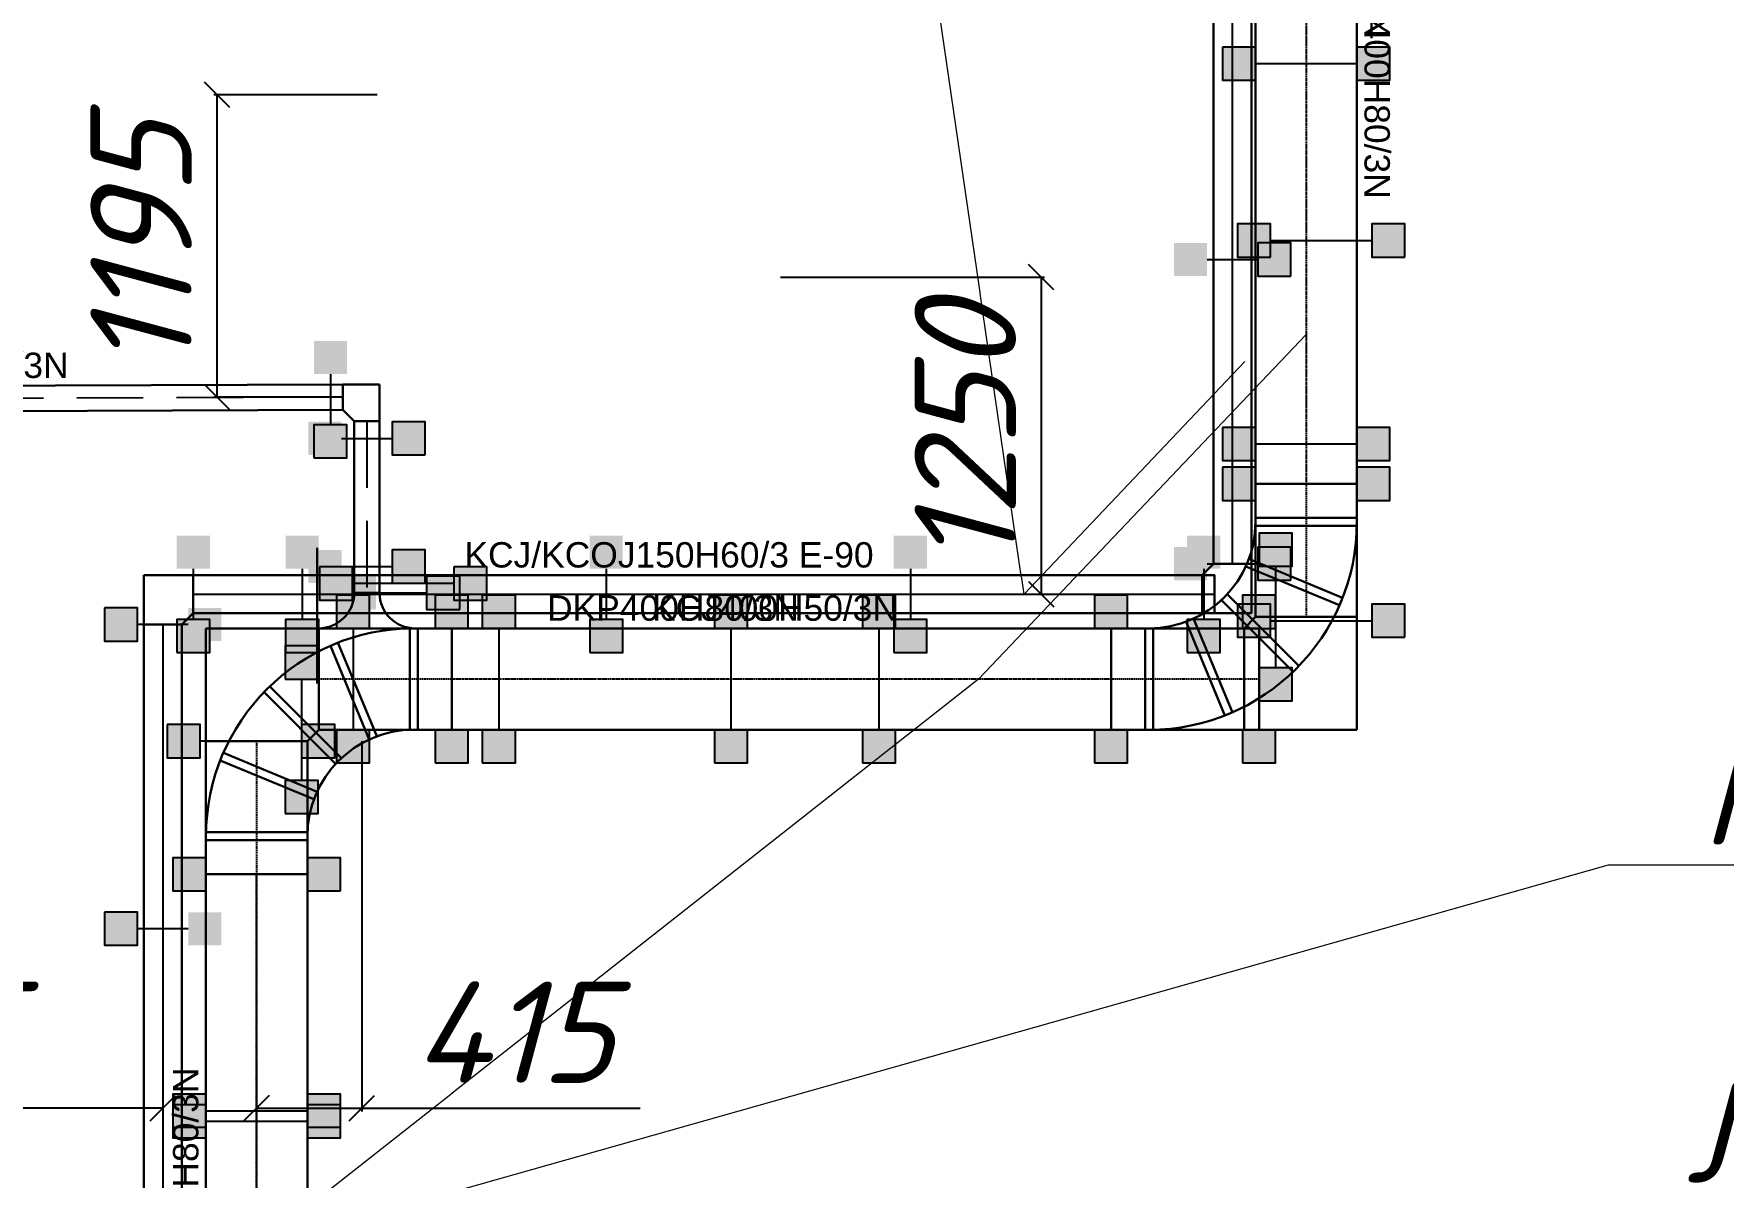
# Model space of a CAD drawing. Extents: x 221643 to 289394, y 86804 to 109436.
# Drawn here: x 251304 to 251971, y 104021 to 104472 of the extents above; entities that cross this region are included whole.
import ezdxf
from ezdxf import colors
from ezdxf.entities.mleader import LeaderData, LeaderLine
from ezdxf.math import Vec2, Vec3

# ---------------------------------------------------------------- set-up
doc = ezdxf.new("R2010")
doc.units = 0
doc.linetypes.add('DASHED2', pattern=[0.375, 0.25, -0.125])
doc.linetypes.add('DOT2', pattern=[0.125, 0, -0.125])
doc.layers.get('Defpoints').update_dxf_attribs({"color": 140})
doc.layers.add('BAKS_opis', color=7, linetype='Continuous')
doc.layers.add("E_Прив'язки", color=24, linetype='Continuous')
for name, color, linetype, lineweight in [('E_Ка6ельрости', 102, 'Continuous', 30), ('E_Лотки', 5, 'Continuous', 30), ('E_Лотки_аварійні', 1, 'Continuous', 30), ('E_Позначення', 7, 'Continuous', 15)]:
    doc.layers.add(name, color=color, linetype=linetype, lineweight=lineweight)
doc.layers.add('E_Лотки_опори_опуски', color=2, linetype='Continuous', plot=False)
doc.styles.add('GOST 2.304', font='isocpeui.ttf')
doc.styles.add('ROMANS', font='ROMANS')
doc.styles.get("Standard").update_dxf_attribs({"font": 'arial.ttf'})
doc.styles.add('ГОСТ 2.304', font='isocpeui.ttf')
doc.dimstyles.new('ISO-25', dxfattribs={"dimtxt": 2.5, "dimasz": 2.5, "dimexe": 1.25, "dimexo": 0.625, "dimtad": 1, "dimtxsty": 'Standard', "dimcen": 2.5, "dimadec": 0, "dimazin": 0, "dimtfac": 1, "dimtmove": 0, "dimatfit": 3, "dimfxl": 1, "dimarcsym": 0})

# ---------------------------------------------------------------- blocks, each defined once
blk = doc.blocks.new('A$C4C0572A2')
at = {"linetype": 'Continuous'}
for p, q in [((0, 195), (150, 195)), ((0, 195), (0, 0)), ((150, 195), (195, 150)), ((195, 150), (195, 0)), ((195, 0), (0, 0))]:
    blk.add_line(p, q, dxfattribs=at)
blk = doc.blocks.new('KK___150')
at = {"xscale": 0.1, "yscale": 0.1, "zscale": 0.1, "rotation": 270}
blk.add_blockref('A$C4C0572A2', (-7.5, 19.5), dxfattribs=at)
at = {"style": 'ROMANS', "flags": 9}
for tag, p in [('SYMBOL', (-1400.32, 2147.65)), ('ID', (-1399.98, 2147.65)), ('NAME', (-1399.67, 2147.65)), ('TYP', (-1399.34, 2147.65)), ('LENGTH', (-1399.02, 2147.65)), ('ATT_1', (-1398.68, 2147.65)), ('ATT_2', (-1398.33, 2147.65)), ('ATT_3', (-1397.98, 2147.65)), ('ATT_4', (-1397.62, 2147.65)), ('ATT_5', (-1397.25, 2147.65)), ('LUSTRO', (-1396.89, 2147.65)), ('P1', (-1396.54, 2147.65)), ('P2', (-1396.25, 2147.65)), ('AN', (-1395.95, 2147.65))]:
    blk.add_attdef(tag, p, '', height=0.3, rotation=90, dxfattribs=at)
blk = doc.blocks.new('A$C3D0A71E3')
at = {"linetype": 'Continuous'}
for p, q in [((0, 445), (400, 445)), ((0, 445), (0, 0)), ((400, 445), (445, 400)), ((445, 400), (445, 0)), ((445, 0), (0, 0))]:
    blk.add_line(p, q, dxfattribs=at)
blk = doc.blocks.new('KK___400')
at = {"xscale": 0.1, "yscale": 0.1, "zscale": 0.1, "rotation": 270}
blk.add_blockref('A$C3D0A71E3', (-20, 44.5), dxfattribs=at)
at = {"style": 'ROMANS', "flags": 9}
for tag, p in [('SYMBOL', (-1453.05, 2123.78)), ('ID', (-1452.71, 2123.78)), ('NAME', (-1452.4, 2123.78)), ('TYP', (-1452.07, 2123.78)), ('LENGTH', (-1451.74, 2123.78)), ('ATT_1', (-1451.41, 2123.78)), ('ATT_2', (-1451.06, 2123.78)), ('ATT_3', (-1450.7, 2123.78)), ('ATT_4', (-1450.35, 2123.78)), ('ATT_5', (-1449.98, 2123.78)), ('LUSTRO', (-1449.61, 2123.78)), ('P1', (-1449.27, 2123.78)), ('P2', (-1448.98, 2123.78)), ('AN', (-1448.67, 2123.78))]:
    blk.add_attdef(tag, p, '', height=0.3, rotation=90, dxfattribs=at)
blk = doc.blocks.new('BAKS_693')
at = {"layer": 'BAKS_opis', "color": 105, "linetype": 'DASHED2'}
blk.add_line((0, 0), (0, 625), dxfattribs=at)
at = {"layer": 'E_Лотки_аварійні'}
for points in [[(7.5, 0), (7.5, 625), (-7.5, 625), (-7.5, 0)], [(-7.5, 0), (-7.5, 625), (7.5, 625), (7.5, 0)], [(-7.5, 0), (-7.5, 625), (-7.5, 625), (-7.5, 0)], [(7.5, 0), (7.5, 625), (7.5, 625), (7.5, 0)]]:
    blk.add_3dface(points, dxfattribs=at)
at = {"flags": 1}
for tag, p in [('ATT_2', (0, 625)), ('ATT_3', (0, 625)), ('ATT_1', (0, 625)), ('ATT_4', (0, 625)), ('ATT_5', (0, 625)), ('AN', (0, 625)), ('TYP', (0, 625)), ('P2X', (0, 625)), ('P2Y', (0, 625)), ('LUSTRO', (0, 625)), ('NAME', (0, 625)), ('P1X', (0, 625)), ('P1Y', (0, 625)), ('ID', (-7.5, 0)), ('LENGTH', (0, 0))]:
    blk.add_attdef(tag, p, '', height=2.5, dxfattribs=at)
at = {"layer": 'BAKS_opis'}
blk.add_attdef('SYMBOL', (-10.5, 218), '', height=10, rotation=90, dxfattribs=at)
blk = doc.blocks.new('_Oblique')
at = {"color": 0, "linetype": 'ByBlock', "lineweight": -2}
blk.add_line((-0.5, -0.5), (0.5, 0.5), dxfattribs=at)
blk = doc.blocks.new('*D394')
at = {"layer": 'Defpoints', "color": 0, "transparency": 16777216}
for p in [(251376.5, 104447.92), (251439.66, 104447.92), (251405.27, 104328.57)]:
    blk.add_point(p, dxfattribs=at)
at = {"layer": "E_Прив'язки", "color": 0, "lineweight": -2, "transparency": 16777216}
for p, q in [((251439.66, 104447.92), (251375.25, 104447.92)), ((251376.5, 104328.57), (251376.5, 104447.92)), ((251405.27, 104328.57), (251375.25, 104328.57))]:
    blk.add_line(p, q, dxfattribs=at)
at = {"layer": "E_Прив'язки", "color": 0, "lineweight": -2, "transparency": 16777216, "xscale": 10, "yscale": 10, "zscale": 10}
for p, rotation in [((251376.5, 104447.92), 90), ((251376.5, 104328.57), 270)]:
    blk.add_blockref('_Oblique', p, dxfattribs=dict(at, rotation=rotation))
at = {"layer": "E_Прив'язки", "color": 0, "transparency": 16777216, "insert": (251346.5, 104388.24), "char_height": 40, "attachment_point": 5, "rotation": 90, "style": 'GOST 2.304', "bg_fill": 3, "box_fill_scale": 1.1, "bg_fill_color": 256, "bg_fill_true_color": 13158600, "bg_fill_transparency": 0}
blk.add_mtext('1195', dxfattribs=at)
blk = doc.blocks.new('*D397')
at = {"layer": 'Defpoints', "color": 0, "transparency": 16777216}
for p in [(251598.8, 104375.91), (251598.8, 104250.91), (251701.73, 104250.91)]:
    blk.add_point(p, dxfattribs=at)
at = {"layer": "E_Прив'язки", "color": 0, "lineweight": -2, "transparency": 16777216}
for p, q in [((251598.8, 104375.91), (251702.98, 104375.91)), ((251701.73, 104375.91), (251701.73, 104250.91)), ((251598.8, 104250.91), (251702.98, 104250.91))]:
    blk.add_line(p, q, dxfattribs=at)
at = {"layer": "E_Прив'язки", "color": 0, "lineweight": -2, "transparency": 16777216, "xscale": 10, "yscale": 10, "zscale": 10}
for p, rotation in [((251701.73, 104375.91), 90), ((251701.73, 104250.91), 270)]:
    blk.add_blockref('_Oblique', p, dxfattribs=dict(at, rotation=rotation))
at = {"layer": "E_Прив'язки", "color": 0, "transparency": 16777216, "insert": (251671.73, 104313.41), "char_height": 40, "attachment_point": 5, "rotation": 90, "style": 'GOST 2.304', "bg_fill": 3, "box_fill_scale": 1.1, "bg_fill_color": 256, "bg_fill_true_color": 13158600, "bg_fill_transparency": 0}
blk.add_mtext('1250', dxfattribs=at)
blk = doc.blocks.new('*D398')
at = {"layer": 'Defpoints', "color": 0, "transparency": 16777216}
for p in [(251132.67, 104238.91), (251355.1, 104088.04), (251132.67, 104048.09)]:
    blk.add_point(p, dxfattribs=at)
at = {"layer": "E_Прив'язки", "color": 0, "lineweight": -2, "transparency": 16777216}
for p, q in [((251132.67, 104238.91), (251132.67, 104046.84)), ((251355.1, 104088.04), (251355.1, 104046.84)), ((251355.1, 104048.09), (251132.67, 104048.09))]:
    blk.add_line(p, q, dxfattribs=at)
at = {"layer": "E_Прив'язки", "color": 0, "lineweight": -2, "transparency": 16777216, "xscale": 10, "yscale": 10, "zscale": 10, "rotation": 180}
blk.add_blockref('_Oblique', (251132.67, 104048.09), dxfattribs=at)
at = {"layer": "E_Прив'язки", "color": 0, "lineweight": -2, "transparency": 16777216, "xscale": 10, "yscale": 10, "zscale": 10}
blk.add_blockref('_Oblique', (251355.1, 104048.09), dxfattribs=at)
at = {"layer": "E_Прив'язки", "color": 0, "transparency": 16777216, "insert": (251243.89, 104078.09), "char_height": 40, "attachment_point": 5, "style": 'GOST 2.304', "bg_fill": 3, "box_fill_scale": 1.1, "bg_fill_color": 256, "bg_fill_true_color": 13158600, "bg_fill_transparency": 0}
blk.add_mtext('2225', dxfattribs=at)
blk = doc.blocks.new('*D399')
at = {"layer": 'Defpoints', "color": 0, "transparency": 16777216}
for p in [(251433.66, 104192.91), (251392.1, 104066.67), (251433.66, 104048.09)]:
    blk.add_point(p, dxfattribs=at)
at = {"layer": "E_Прив'язки", "color": 0, "lineweight": -2, "transparency": 16777216}
for p, q in [((251433.66, 104192.91), (251433.66, 104046.84)), ((251392.1, 104066.67), (251392.1, 104046.84)), ((251392.1, 104048.09), (251433.66, 104048.09)), ((251433.66, 104048.09), (251543.45, 104048.09))]:
    blk.add_line(p, q, dxfattribs=at)
at = {"layer": "E_Прив'язки", "color": 0, "lineweight": -2, "transparency": 16777216, "xscale": 10, "yscale": 10, "zscale": 10, "rotation": 180}
blk.add_blockref('_Oblique', (251392.1, 104048.09), dxfattribs=at)
at = {"layer": "E_Прив'язки", "color": 0, "lineweight": -2, "transparency": 16777216, "xscale": 10, "yscale": 10, "zscale": 10}
blk.add_blockref('_Oblique', (251433.66, 104048.09), dxfattribs=at)
at = {"layer": "E_Прив'язки", "color": 0, "transparency": 16777216, "insert": (251493.56, 104078.09), "char_height": 40, "attachment_point": 5, "style": 'GOST 2.304', "bg_fill": 3, "box_fill_scale": 1.1, "bg_fill_color": 256, "bg_fill_true_color": 13158600, "bg_fill_transparency": 0}
blk.add_mtext('415', dxfattribs=at)
blk = doc.blocks.new('BAKS_1653')
at = {"layer": 'BAKS_opis', "color": 105, "linetype": 'DASHED2'}
blk.add_line((0, 0), (0, -3799.51), dxfattribs=at)
at = {"layer": 'E_Лотки_аварійні'}
for points in [[(-7.5, 0), (-7.5, -3799.51), (7.5, -3799.51), (7.5, 0)], [(-7.5, 0), (-7.5, -3799.51), (-7.5, -3799.51), (-7.5, 0)], [(7.5, 0), (7.5, -3799.51), (-7.5, -3799.51), (-7.5, 0)], [(7.5, 0), (7.5, -3799.51), (7.5, -3799.51), (7.5, 0)]]:
    blk.add_3dface(points, dxfattribs=at)
at = {"flags": 1}
for tag, p in [('LENGTH', (0, 0)), ('ID', (7.5, 0)), ('ATT_2', (0, -3799.51)), ('ATT_3', (0, -3799.51)), ('ATT_1', (0, -3799.51)), ('ATT_4', (0, -3799.51)), ('ATT_5', (0, -3799.51)), ('AN', (0, -3799.51)), ('TYP', (0, -3799.51)), ('P2X', (0, -3799.51)), ('P2Y', (0, -3799.51)), ('LUSTRO', (0, -3799.51)), ('NAME', (0, -3799.51)), ('P1X', (0, -3799.51)), ('P1Y', (0, -3799.51))]:
    blk.add_attdef(tag, p, '', height=2.5, dxfattribs=at)
at = {"layer": 'BAKS_opis'}
blk.add_attdef('SYMBOL', (10.5, -1805.25), '', height=10, rotation=270, dxfattribs=at)
blk = doc.blocks.new('A$C4863500E')
at = {"linetype": 'Continuous'}
for p, q in [((380, 140), (0, 140)), ((240, 0), (140, 0))]:
    blk.add_line(p, q, dxfattribs=at)
for centre, start, end in [((0, 0), 0, 90), ((380, 0), 90, 180)]:
    blk.add_arc(centre, 140, start, end, dxfattribs=at)
blk = doc.blocks.new('TKD___100')
at = {"xscale": 0.1, "yscale": 0.1, "zscale": 0.1}
blk.add_blockref('A$C4863500E', (-19, -14), dxfattribs=at)
at = {"style": 'ROMANS', "flags": 9}
for tag, p in [('SYMBOL', (4.95, 15.01)), ('TYP', (4.95, 14.03)), ('ATT_1', (4.95, 13.37)), ('ID', (4.95, 14.67)), ('NAME', (4.95, 14.36)), ('LENGTH', (4.95, 13.71)), ('ATT_2', (4.95, 13.02)), ('ATT_3', (4.95, 12.67)), ('ATT_4', (4.95, 12.31)), ('ATT_5', (4.95, 11.94)), ('AN', (4.95, 10.64)), ('LUSTRO', (4.95, 11.58)), ('P1', (4.95, 11.23)), ('P2', (4.95, 10.94))]:
    blk.add_attdef(tag, p, '', height=0.3, dxfattribs=at)
blk = doc.blocks.new('_None')
blk = doc.blocks.new('podpora_200')
for points in [[(-6.53, 10), (0, 10), (6.53, 10), (6.53, 23.06), (-6.53, 23.06)], [(-6.53, -23.06), (6.53, -23.06), (6.53, -10), (-6.53, -10)]]:
    blk.add_hatch(color=256).paths.add_polyline_path(points)
blk.add_line((0, 10), (0, -10))
blk.add_lwpolyline([(-6.53, -23.06), (6.53, -23.06), (6.53, -10), (-6.53, -10)], close=True)
at = {"style": 'ROMANS', "flags": 9}
for tag, p in [('SYMBOL', (3.32, 14.86)), ('TYP', (3.32, 13.88)), ('ATT_1', (3.32, 13.22)), ('ID', (3.32, 14.52)), ('NAME', (3.32, 14.21)), ('LENGTH', (3.32, 13.56)), ('ELEM', (3.29, 10.49)), ('ATT_2', (3.32, 12.87)), ('ATT_3', (3.32, 12.52)), ('ATT_4', (3.32, 12.16)), ('ATT_5', (3.32, 11.79)), ('AN', (3.32, 10.83)), ('P1', (3.32, 11.42)), ('P2', (3.32, 11.14))]:
    blk.add_attdef(tag, p, '', height=0.3, dxfattribs=at)
blk = doc.blocks.new('podpora_400')
h = blk.add_hatch(color=256)
h.paths.add_polyline_path([(-6.53, 20), (0, 20), (6.53, 20), (6.53, 33.06), (-6.53, 33.06)])
h.paths.add_polyline_path([(-6.53, -33.06), (6.53, -33.06), (6.53, -20), (0, -20), (-6.53, -20)])
blk.add_line((0, 20), (0, -20))
for points in [[(-6.53, 20), (6.53, 20), (6.53, 33.06), (-6.53, 33.06)], [(-6.53, -33.06), (6.53, -33.06), (6.53, -20), (-6.53, -20)]]:
    blk.add_lwpolyline(points, close=True)
at = {"style": 'ROMANS', "flags": 9}
for tag, p in [('SYMBOL', (0.97, 29.35)), ('TYP', (0.97, 28.37)), ('ATT_1', (0.97, 27.71)), ('ATT_2', (0.97, 27.36)), ('ATT_3', (0.97, 27)), ('ATT_4', (0.97, 26.64)), ('ID', (0.97, 29.01)), ('NAME', (0.97, 28.69)), ('LENGTH', (0.97, 28.04)), ('ELEM', (0.95, 24.98)), ('ATT_5', (0.97, 26.28)), ('AN', (0.97, 25.31)), ('P1', (0.97, 25.91)), ('P2', (0.97, 25.62))]:
    blk.add_attdef(tag, p, '', height=0.3, dxfattribs=at)
blk = doc.blocks.new('A$C684C2CAD')
at = {"linetype": 'Continuous'}
for p, q in [((804, 569.7), (804, 969.8)), ((970, 970), (820, 970)), ((836, 570), (836, 970)), ((644.6, 531.6), (491.5, 901.3)), ((674.2, 543.9), (521, 913.6)), ((534.3, 458.3), (251.6, 741)), ((511.9, 435.5), (229, 718.4)), ((820, 570), (970, 570)), ((438.4, 325.4), (68.7, 478.5)), ((425.8, 295.9), (56.4, 449)), ((0, 0), (0, 150)), ((400, 134), (0, 134)), ((400.3, 166), (0.2, 166)), ((400, 150), (400, 0))]:
    blk.add_line(p, q, dxfattribs=at)
for radius in [820, 420]:
    blk.add_arc((820, 150), radius, 90, 180, dxfattribs=at)
blk = doc.blocks.new('A$C39E90480')
for p, q in [((97, 97), (97, 57)), ((0, 0), (40, 0))]:
    blk.add_line(p, q)
at = {"xscale": 0.1, "yscale": 0.1, "zscale": 0.1}
blk.add_blockref('A$C684C2CAD', (0, 0), dxfattribs=at)
blk = doc.blocks.new('LD___400')
blk.add_blockref('A$C39E90480', (-20, 0))
at = {"style": 'ROMANS', "flags": 9}
for tag, p in [('SYMBOL', (-946.76, 2418.9)), ('LENGTH', (-945.46, 2418.9)), ('ATT_2', (-944.78, 2418.9)), ('ATT_3', (-944.42, 2418.9)), ('ATT_4', (-944.06, 2418.9)), ('ATT_5', (-943.69, 2418.9)), ('LUSTRO', (-943.33, 2418.9)), ('ID', (-946.42, 2418.9)), ('NAME', (-946.11, 2418.9)), ('TYP', (-945.78, 2418.9)), ('ATT_1', (-945.12, 2418.9)), ('P1', (-942.98, 2418.9)), ('P2', (-942.69, 2418.9)), ('AN', (-942.39, 2418.9))]:
    blk.add_attdef(tag, p, '', height=0.3, rotation=90, dxfattribs=at)
blk = doc.blocks.new('BAKS_1796')
at = {"layer": 'BAKS_opis', "color": 105, "linetype": 'DASHED2'}
blk.add_line((0, 0), (402.97, 0), dxfattribs=at)
at = {"layer": 'E_Лотки_аварійні'}
for points in [[(0, -7.5), (402.97, -7.5), (402.97, 7.5), (0, 7.5)], [(0, 7.5), (402.97, 7.5), (402.97, -7.5), (0, -7.5)], [(0, 7.5), (402.97, 7.5), (402.97, 7.5), (0, 7.5)], [(0, -7.5), (402.97, -7.5), (402.97, -7.5), (0, -7.5)]]:
    blk.add_3dface(points, dxfattribs=at)
at = {"flags": 1}
for tag, p in [('ID', (0, 7.5)), ('LENGTH', (0, 0)), ('ATT_2', (402.97, 0)), ('ATT_3', (402.97, 0)), ('ATT_1', (402.97, 0)), ('ATT_4', (402.97, 0)), ('ATT_5', (402.97, 0)), ('AN', (402.97, 0)), ('TYP', (402.97, 0)), ('P2X', (402.97, 0)), ('P2Y', (402.97, 0)), ('LUSTRO', (402.97, 0)), ('NAME', (402.97, 0)), ('P1X', (402.97, 0)), ('P1Y', (402.97, 0))]:
    blk.add_attdef(tag, p, '', height=2.5, dxfattribs=at)
at = {"layer": 'BAKS_opis'}
blk.add_attdef('SYMBOL', (106.98, 10.5), '', height=10, rotation=360, dxfattribs=at)
blk = doc.blocks.new('BAKS_1808')
at = {"layer": 'BAKS_opis', "color": 105, "linetype": 'DASHED2', "ltscale": 2}
blk.add_line((0, 0), (0, -3317.74), dxfattribs=at)
at = {"layer": 'E_Лотки'}
for points in [[(-20, 0), (-20, -3317.74), (20, -3317.74), (20, 0)], [(-20, 0), (-20, -3317.74), (-20, -3317.74), (-20, 0)], [(20, 0), (20, -3317.74), (-20, -3317.74), (-20, 0)], [(20, 0), (20, -3317.74), (20, -3317.74), (20, 0)]]:
    blk.add_3dface(points, dxfattribs=at)
at = {"flags": 1}
for tag, p in [('LENGTH', (0, 0)), ('ID', (20, 0)), ('ATT_2', (0, -3317.74)), ('ATT_3', (0, -3317.74)), ('ATT_1', (0, -3317.74)), ('ATT_4', (0, -3317.74)), ('ATT_5', (0, -3317.74)), ('AN', (0, -3317.74)), ('TYP', (0, -3317.74)), ('P2X', (0, -3317.74)), ('P2Y', (0, -3317.74)), ('LUSTRO', (0, -3317.74)), ('NAME', (0, -3317.74)), ('P1X', (0, -3317.74)), ('P1Y', (0, -3317.74))]:
    blk.add_attdef(tag, p, '', height=2.5, dxfattribs=at)
at = {"layer": 'BAKS_opis'}
blk.add_attdef('SYMBOL', (23, -1604.87), '', height=10, rotation=270, dxfattribs=at)
blk = doc.blocks.new('BAKS_1812')
at = {"layer": 'BAKS_opis', "color": 105, "linetype": 'DASHED2', "ltscale": 2}
blk.add_line((0, 0), (-371.06, 0), dxfattribs=at)
at = {"layer": 'E_Лотки'}
for points in [[(0, 20), (-371.06, 20), (-371.06, -20), (0, -20)], [(0, 20), (-371.06, 20), (-371.06, 20), (0, 20)], [(0, -20), (-371.06, -20), (-371.06, 20), (0, 20)], [(0, -20), (-371.06, -20), (-371.06, -20), (0, -20)]]:
    blk.add_3dface(points, dxfattribs=at)
at = {"flags": 1}
for tag, p in [('ATT_2', (-371.06, 0)), ('ATT_3', (-371.06, 0)), ('ATT_1', (-371.06, 0)), ('ATT_4', (-371.06, 0)), ('ATT_5', (-371.06, 0)), ('AN', (-371.06, 0)), ('TYP', (-371.06, 0)), ('P2X', (-371.06, 0)), ('P2Y', (-371.06, 0)), ('LUSTRO', (-371.06, 0)), ('NAME', (-371.06, 0)), ('P1X', (-371.06, 0)), ('P1Y', (-371.06, 0)), ('LENGTH', (0, 0)), ('ID', (0, -20))]:
    blk.add_attdef(tag, p, '', height=2.5, dxfattribs=at)
at = {"layer": 'BAKS_opis'}
blk.add_attdef('SYMBOL', (-239.53, 23), '', height=10, rotation=0.00001, dxfattribs=at)
blk = doc.blocks.new('BAKS_1813')
at = {"layer": 'BAKS_opis', "color": 105, "linetype": 'DASHED2', "ltscale": 2}
blk.add_line((0, 0), (0, -542), dxfattribs=at)
at = {"layer": 'E_Лотки'}
for points in [[(-20, 0), (-20, -542), (20, -542), (20, 0)], [(-20, 0), (-20, -542), (-20, -542), (-20, 0)], [(20, 0), (20, -542), (-20, -542), (-20, 0)], [(20, 0), (20, -542), (20, -542), (20, 0)]]:
    blk.add_3dface(points, dxfattribs=at)
at = {"flags": 1}
for tag, p in [('LENGTH', (0, 0)), ('ID', (20, 0)), ('ATT_2', (0, -542)), ('ATT_3', (0, -542)), ('ATT_1', (0, -542)), ('ATT_4', (0, -542)), ('ATT_5', (0, -542)), ('AN', (0, -542)), ('TYP', (0, -542)), ('P2X', (0, -542)), ('P2Y', (0, -542)), ('LUSTRO', (0, -542)), ('NAME', (0, -542)), ('P1X', (0, -542)), ('P1Y', (0, -542))]:
    blk.add_attdef(tag, p, '', height=2.5, dxfattribs=at)
at = {"layer": 'BAKS_opis'}
blk.add_attdef('SYMBOL', (23, -217), '', height=10, rotation=270, dxfattribs=at)
blk = doc.blocks.new('BAKS_1828')
at = {"layer": 'BAKS_opis', "color": 142, "linetype": 'DOT2', "ltscale": 2}
blk.add_line((0, 0), (0, -315.71), dxfattribs=at)
at = {"layer": 'E_Ка6ельрости'}
for points in [[(-20, 0), (-20, -315.71), (20, -315.71), (20, 0)], [(-20, 0), (-20, -315.71), (-20, -315.71), (-20, 0)], [(20, 0), (20, -315.71), (-20, -315.71), (-20, 0)], [(20, 0), (20, -315.71), (20, -315.71), (20, 0)]]:
    blk.add_3dface(points, dxfattribs=at)
at = {"flags": 1}
for tag, p in [('LENGTH', (0, 0)), ('ID', (20, 0)), ('ATT_2', (0, -315.71)), ('ATT_3', (0, -315.71)), ('ATT_1', (0, -315.71)), ('ATT_4', (0, -315.71)), ('ATT_5', (0, -315.71)), ('AN', (0, -315.71)), ('TYP', (0, -315.71)), ('P2X', (0, -315.71)), ('P2Y', (0, -315.71)), ('LUSTRO', (0, -315.71)), ('NAME', (0, -315.71)), ('P1X', (0, -315.71)), ('P1Y', (0, -315.71))]:
    blk.add_attdef(tag, p, '', height=2.5, dxfattribs=at)
at = {"layer": 'BAKS_opis'}
blk.add_attdef('SYMBOL', (23, -103.85), '', height=10, rotation=270, dxfattribs=at)
blk = doc.blocks.new('BAKS_1838')
at = {"layer": 'BAKS_opis', "color": 142, "linetype": 'DOT2', "ltscale": 2}
blk.add_line((0, 0), (-260.18, 0), dxfattribs=at)
at = {"layer": 'E_Ка6ельрости'}
for points in [[(0, 20), (-260.18, 20), (-260.18, -20), (0, -20)], [(0, 20), (-260.18, 20), (-260.18, 20), (0, 20)], [(0, -20), (-260.18, -20), (-260.18, 20), (0, 20)], [(0, -20), (-260.18, -20), (-260.18, -20), (0, -20)]]:
    blk.add_3dface(points, dxfattribs=at)
at = {"flags": 1}
for tag, p in [('ATT_2', (-337.18, 0)), ('ATT_3', (-337.18, 0)), ('ATT_1', (-337.18, 0)), ('ATT_4', (-337.18, 0)), ('ATT_5', (-337.18, 0)), ('AN', (-337.18, 0)), ('TYP', (-337.18, 0)), ('P2X', (-337.18, 0)), ('P2Y', (-337.18, 0)), ('NAME', (-337.18, 0)), ('P1X', (-337.18, 0)), ('P1Y', (-337.18, 0)), ('LENGTH', (0, 0)), ('ID', (0, -20))]:
    blk.add_attdef(tag, p, '', height=2.5, dxfattribs=at)
at = {"layer": 'BAKS_opis'}
blk.add_attdef('SYMBOL', (-222.59, 23), '', height=10, rotation=0.00001, dxfattribs=at)
blk = doc.blocks.new('A$C7FF703E6')
at = {"linetype": 'Continuous'}
for p, q in [((0, 145), (100, 145)), ((0, 145), (0, 0)), ((100, 145), (145, 100)), ((145, 100), (145, 0)), ((145, 0), (0, 0))]:
    blk.add_line(p, q, dxfattribs=at)
blk = doc.blocks.new('KK___100')
at = {"xscale": 0.1, "yscale": 0.1, "zscale": 0.1, "rotation": 270}
blk.add_blockref('A$C7FF703E6', (-5, 14.5), dxfattribs=at)
at = {"style": 'ROMANS', "flags": 9}
for tag, p in [('SYMBOL', (-1386.75, 2120.91)), ('ID', (-1386.41, 2120.91)), ('NAME', (-1386.1, 2120.91)), ('TYP', (-1385.77, 2120.91)), ('LENGTH', (-1385.44, 2120.91)), ('ATT_1', (-1385.11, 2120.91)), ('ATT_2', (-1384.76, 2120.91)), ('ATT_3', (-1384.4, 2120.91)), ('ATT_4', (-1384.05, 2120.91)), ('ATT_5', (-1383.68, 2120.91)), ('LUSTRO', (-1383.31, 2120.91)), ('P1', (-1382.96, 2120.91)), ('P2', (-1382.68, 2120.91)), ('AN', (-1382.37, 2120.91))]:
    blk.add_attdef(tag, p, '', height=0.3, rotation=90, dxfattribs=at)
blk = doc.blocks.new('BAKS_1846')
at = {"layer": 'BAKS_opis', "color": 105, "linetype": 'DASHED2', "ltscale": 2}
blk.add_line((0, 0), (0, 243.26), dxfattribs=at)
at = {"layer": 'E_Ка6ельрости'}
for points in [[(20, 0), (20, 243.26), (-20, 243.26), (-20, 0)], [(-20, 0), (-20, 243.26), (20, 243.26), (20, 0)], [(-20, 0), (-20, 243.26), (-20, 243.26), (-20, 0)], [(20, 0), (20, 243.26), (20, 243.26), (20, 0)]]:
    blk.add_3dface(points, dxfattribs=at)
at = {"flags": 1}
for tag, p in [('ATT_2', (0, 243.26)), ('ATT_3', (0, 243.26)), ('ATT_1', (0, 243.26)), ('ATT_4', (0, 243.26)), ('ATT_5', (0, 243.26)), ('AN', (0, 243.26)), ('TYP', (0, 243.26)), ('P2X', (0, 243.26)), ('P2Y', (0, 243.26)), ('LUSTRO', (0, 243.26)), ('NAME', (0, 243.26)), ('P1X', (0, 243.26)), ('P1Y', (0, 243.26)), ('ID', (-20, 0)), ('LENGTH', (0, 0))]:
    blk.add_attdef(tag, p, '', height=2.5, dxfattribs=at)
at = {"layer": 'BAKS_opis'}
blk.add_attdef('SYMBOL', (-23, 67.63), '', height=10, rotation=90, dxfattribs=at)
blk = doc.blocks.new('BAKS_1882')
at = {"layer": 'BAKS_opis', "linetype": 'DASHED2', "ltscale": 105}
blk.add_line((0, 0), (-302.42, -1.16), dxfattribs=at)
at = {"layer": 'E_Лотки'}
for points in [[(-0.02, 5), (-302.44, 3.84), (-302.4, -6.16), (0.02, -5)], [(-0.02, 5), (-302.44, 3.84), (-302.44, 3.84), (-0.02, 5)], [(0.02, -5), (-302.4, -6.16), (-302.44, 3.84), (-0.02, 5)], [(0.02, -5), (-302.4, -6.16), (-302.4, -6.16), (0.02, -5)]]:
    blk.add_3dface(points, dxfattribs=at)
at = {"flags": 1}
for tag, p in [('ATT_2', (-302.42, -1.16)), ('ATT_3', (-302.42, -1.16)), ('ATT_1', (-302.42, -1.16)), ('ATT_4', (-302.42, -1.16)), ('ATT_5', (-302.42, -1.16)), ('AN', (-302.42, -1.16)), ('TYP', (-302.42, -1.16)), ('P2X', (-302.42, -1.16)), ('P2Y', (-302.42, -1.16)), ('LUSTRO', (-302.42, -1.16)), ('NAME', (-302.42, -1.16)), ('P1X', (-302.42, -1.16)), ('P1Y', (-302.42, -1.16)), ('LENGTH', (0, 0)), ('ID', (0.02, -5))]:
    blk.add_attdef(tag, p, '', height=2.5, dxfattribs=at)
at = {"layer": 'BAKS_opis'}
blk.add_attdef('SYMBOL', (-205.24, 7.21), '', height=10, rotation=0.22027, dxfattribs=at)
blk = doc.blocks.new('BAKS_1885')
at = {"layer": 'BAKS_opis', "linetype": 'DASHED2', "ltscale": 105}
blk.add_line((0, 0), (0, -67.74), dxfattribs=at)
at = {"layer": 'E_Лотки'}
for points in [[(-5, 0), (-5, -67.74), (5, -67.74), (5, 0)], [(-5, 0), (-5, -67.74), (-5, -67.74), (-5, 0)], [(5, 0), (5, -67.74), (-5, -67.74), (-5, 0)], [(5, 0), (5, -67.74), (5, -67.74), (5, 0)]]:
    blk.add_3dface(points, dxfattribs=at)
at = {"flags": 1}
for tag, p in [('LENGTH', (0, 0)), ('ID', (5, 0)), ('ATT_2', (0, -67.74)), ('ATT_3', (0, -67.74)), ('ATT_1', (0, -67.74)), ('ATT_4', (0, -67.74)), ('ATT_5', (0, -67.74)), ('AN', (0, -67.74)), ('TYP', (0, -67.74)), ('P2X', (0, -67.74)), ('P2Y', (0, -67.74)), ('LUSTRO', (0, -67.74)), ('NAME', (0, -67.74)), ('P1X', (0, -67.74)), ('P1Y', (0, -67.74))]:
    blk.add_attdef(tag, p, '', height=2.5, dxfattribs=at)
at = {"layer": 'BAKS_opis', "flags": 1}
blk.add_attdef('SYMBOL', (-8, -33.87), '', height=10, rotation=90, dxfattribs=at)

msp = doc.modelspace()

# ---------------------------------------------------------------- block references
at = {"layer": 'E_Ка6ельрости'}
msp.add_blockref('BAKS_1828', (251806.2782, 104610.1162), dxfattribs=at).add_auto_attribs({'SYMBOL': 'DKP400H80/3N'})
at = {"layer": 'E_Лотки'}
msp.add_blockref('BAKS_1813', (251806.2782, 104783.909), dxfattribs=at).add_auto_attribs({'SYMBOL': 'KCJ400H50/3N'})
at = {"layer": 'E_Лотки', "xscale": -1, "rotation": 180}
msp.add_blockref('TKD___100', (251435.5991, 104237.409), dxfattribs=at)
at = {"layer": 'E_Лотки'}
msp.add_blockref('KK___400', (251392.0991, 104192.909), dxfattribs=at)
at = {"layer": 'E_Лотки', "rotation": 180.0000000000037}
msp.add_blockref('KK___400', (251806.2782, 104241.909), dxfattribs=at)
at = {"layer": 'E_Лотки_аварійні'}
msp.add_blockref('BAKS_693', (251777.1813, 104262.909), dxfattribs=at).add_auto_attribs({'SYMBOL': 'KCJ/KCOJ150H60/3 E-90'})
at = {"layer": 'E_Лотки_аварійні', "xscale": -1, "rotation": 89.99999999999264}
msp.add_blockref('KK___150', (251367.0991, 104250.909), dxfattribs=at)
at = {"layer": 'E_Лотки_аварійні', "rotation": 179.9999997845421}
msp.add_blockref('KK___150', (251777.1813, 104262.909), dxfattribs=at)
at = {"layer": 'E_Лотки_опори_опуски', "rotation": 90}
for name, p in [('podpora_400', (251812.1584, 104390.409)), ('podpora_200', (251777.1813, 104382.909)), ('podpora_200', (251777.1813, 104262.909)), ('podpora_200', (251449.1624, 104251.409)), ('podpora_400', (251812.1584, 104240.409))]:
    msp.add_blockref(name, p, dxfattribs=at)
at = {"layer": 'E_Лотки_опори_опуски'}
for name, p in [('podpora_200', (251410.0688, 104250.909)), ('podpora_200', (251530.0688, 104250.909)), ('podpora_200', (251765.8174, 104250.909)), ('podpora_400', (251794.1887, 104241.8963)), ('podpora_400', (251787.6584, 104217.409))]:
    msp.add_blockref(name, p, dxfattribs=at)

# ---------------------------------------------------------------- dimensions: what is measured, and where the dimension line sits
at = {"layer": "E_Прив'язки"}
for base, p1, p2, picture, middle in [((251376.5003, 104447.9169), (251405.2715, 104328.5671), (251439.6624, 104447.9169), '*D394', (251346.5003, 104388.242)), ((251701.7342, 104250.909), (251598.7963, 104375.909), (251598.7963, 104250.909), '*D397', (251671.7342, 104313.409))]:
    dim = msp.add_linear_dim(base=base, p1=p1, p2=p2, angle=90, dimstyle='ISO-25', override={"dimtxt": 40, "dimasz": 10, "dimexo": 0, "dimgap": 10, "dimlfac": 10, "dimrnd": 5, "dimtxsty": 'GOST 2.304', "dimblk1": 'Oblique', "dimblk2": 'Oblique', "dimsah": 1, "dimfxl": 1.25, "dimtfill": 1}, dxfattribs=at)
    dim.commit()
    dim.dimension.update_dxf_attribs({"geometry": picture, "text_midpoint": middle})

# ---------------------------------------------------------------- next in the draw order: block references
at = {"layer": 'E_Лотки_опори_опуски'}
for name, p in [('podpora_200', (251421.2079, 104327.7271)), ('podpora_200', (251650.0688, 104250.909)), ('podpora_400', (251637.6584, 104217.409))]:
    msp.add_blockref(name, p, dxfattribs=at)

# ---------------------------------------------------------------- next in the draw order: dimensions: what is measured, and where the dimension line sits
at = {"layer": "E_Прив'язки"}
for base, p1, p2, picture, middle in [((251132.6749, 104048.0895), (251355.0991, 104088.0406), (251132.6749, 104238.909), '*D398', (251243.887, 104078.0895)), ((251433.6624, 104048.0895), (251392.0991, 104066.6732), (251433.6624, 104192.909), '*D399', (251493.5563, 104078.0895))]:
    dim = msp.add_linear_dim(base=base, p1=p1, p2=p2, dimstyle='ISO-25', override={"dimtxt": 40, "dimasz": 10, "dimexo": 0, "dimgap": 10, "dimlfac": 10, "dimrnd": 5, "dimtxsty": 'GOST 2.304', "dimblk1": 'Oblique', "dimblk2": 'Oblique', "dimsah": 1, "dimfxl": 1.25, "dimtfill": 1}, dxfattribs=at)
    dim.commit()
    dim.dimension.update_dxf_attribs({"geometry": picture, "text_midpoint": middle})

# ---------------------------------------------------------------- next in the draw order: leaders
at = {"layer": 'E_Позначення'}
ml = msp.add_multileader_mtext('Standard', dxfattribs=at)
ml.set_content('Л100х50\\Ph=5300', color=256, style='ГОСТ 2.304')
ml.set_leader_properties(color=256, linetype='ByLayer', lineweight=-1)
ml.set_arrow_properties(name='NONE')
ml.build(insert=Vec2(0, 0))
ml.multileader.update_dxf_attribs({"has_dogleg": 0, "text_left_attachment_type": 6, "text_right_attachment_type": 6, "dogleg_length": 0, "arrow_head_size": 0.1})
ctx = ml.context
ctx.base_point, ctx.char_height, ctx.arrow_head_size, ctx.landing_gap_size, ctx.plane_origin = Vec3(251222.4316, 104743.2931), 40, 0.1, 10, Vec3(253620.8994, 104000.5967)
ctx.left_attachment, ctx.right_attachment, ctx.text_align_type = 6, 6, 2
notes = []
notes.append((ctx, [(0, (1, 1, 0), (251222.4316, 104743.2931), (1, 0), 0, [(0, [(251204.2665, 104354.1529)], 0, [])])]))
ctx.mtext.insert, ctx.mtext.alignment, ctx.mtext.flow_direction = Vec3(251440.6741, 104791.2931), 3, 5
ctx.mtext.has_bg_fill, ctx.mtext.bg_color, ctx.mtext.bg_scale_factor, ctx.mtext.bg_transparency, ctx.mtext.use_window_bg_color = 1, -1027028792, 1.5, 0, 1
for ctx, leaders in notes:
    for number, flags, end, landing, length, lines in leaders:
        leader = LeaderData()
        leader.index, (leader.has_last_leader_line, leader.has_dogleg_vector, leader.attachment_direction) = number, flags
        leader.last_leader_point, leader.dogleg_vector, leader.dogleg_length = Vec3(end), Vec3(landing), length
        for number, points, colour, breaks in lines:
            line = LeaderLine()
            line.index, line.vertices, line.color, line.breaks = number, Vec3.list(points), colors.encode_raw_color(colour), breaks
            leader.lines.append(line)
        ctx.leaders.append(leader)

# ---------------------------------------------------------------- next in the draw order: block references
at = {"layer": 'E_Ка6ельрости', "xscale": -1, "rotation": 89.9999999999927}
msp.add_blockref('LD___400', (251469.0991, 104217.409), dxfattribs=at)
at = {"layer": 'E_Ка6ельрости'}
msp.add_blockref('BAKS_1846', (251392.0991, 103897.1529), dxfattribs=at).add_auto_attribs({'SYMBOL': 'DKP400H80/3N'})
at = {"layer": 'E_Лотки'}
msp.add_blockref('BAKS_1808', (251392.0991, 104192.909), dxfattribs=at)
at = {"layer": 'E_Лотки_аварійні'}
msp.add_blockref('BAKS_1653', (251355.0991, 104238.909), dxfattribs=at)
at = {"layer": 'E_Лотки_опори_опуски'}
for name, p in [('podpora_200', (251367.0991, 104250.909)), ('podpora_400', (251430.1624, 104217.409)), ('podpora_400', (251487.6584, 104217.409)), ('podpora_400', (251409.8491, 104197.3963))]:
    msp.add_blockref(name, p, dxfattribs=at)
for name, p, rotation in [('podpora_200', (251355.0991, 104238.909), 270), ('podpora_400', (251389.8491, 104192.909), 270), ('podpora_400', (251392.0991, 104140.409), 90), ('podpora_200', (251355.0991, 104118.909), 270), ('podpora_400', (251392.0991, 104047.1529), 90), ('podpora_400', (251392.0991, 104042.909), 270)]:
    msp.add_blockref(name, p, dxfattribs=dict(at, rotation=rotation))

# ---------------------------------------------------------------- next in the draw order: leaders
at = {"layer": 'E_Позначення'}
ml = msp.add_multileader_mtext('Standard', dxfattribs=at)
ml.set_content('Л150х60 Е90\\Ph=5200', color=256, style='ГОСТ 2.304')
ml.set_leader_properties(color=256, linetype='ByLayer', lineweight=-1)
ml.set_arrow_properties(name='NONE')
ml.build(insert=Vec2(0, 0))
ml.multileader.update_dxf_attribs({"has_dogleg": 0, "text_left_attachment_type": 6, "text_right_attachment_type": 6, "dogleg_length": 0, "arrow_head_size": 0.1})
ctx = ml.context
ctx.base_point, ctx.char_height, ctx.arrow_head_size, ctx.landing_gap_size, ctx.plane_origin = Vec3(251301.2618, 104578.4294), 40, 0.1, 10, Vec3(254107.9114, 104519.885)
ctx.left_attachment, ctx.right_attachment, ctx.text_align_type = 6, 6, 2
notes = []
notes.append((ctx, [(1, (1, 1, 0), (251647.2921, 104578.4294), (-1, 0), 0, [(1, [(251782.0688, 104342.6389), (251694.9112, 104250.909)], 0, [])])]))
ctx.mtext.insert, ctx.mtext.alignment, ctx.mtext.flow_direction = Vec3(251637.2921, 104626.4294), 3, 5
ctx.mtext.has_bg_fill, ctx.mtext.bg_color, ctx.mtext.bg_scale_factor, ctx.mtext.bg_transparency, ctx.mtext.use_window_bg_color = 1, -1027028792, 1.5, 0, 1
for ctx, leaders in notes:
    for number, flags, end, landing, length, lines in leaders:
        leader = LeaderData()
        leader.index, (leader.has_last_leader_line, leader.has_dogleg_vector, leader.attachment_direction) = number, flags
        leader.last_leader_point, leader.dogleg_vector, leader.dogleg_length = Vec3(end), Vec3(landing), length
        for number, points, colour, breaks in lines:
            line = LeaderLine()
            line.index, line.vertices, line.color, line.breaks = number, Vec3.list(points), colors.encode_raw_color(colour), breaks
            leader.lines.append(line)
        ctx.leaders.append(leader)

# ---------------------------------------------------------------- next in the draw order: linework, layer by layer
at = {"layer": 'E_Лотки_аварійні'}
msp.add_lwpolyline([(251415.9428, 104269.2159), (251415.9428, 104215.6428)], dxfattribs=at)

# ---------------------------------------------------------------- next in the draw order: block references
at = {"layer": 'E_Ка6ельрости', "rotation": 180.0000000000037}
msp.add_blockref('LD___400', (251806.2782, 104294.409), dxfattribs=at)
at = {"layer": 'E_Ка6ельрости'}
msp.add_blockref('BAKS_1838', (251729.2782, 104217.409), dxfattribs=at).add_auto_attribs({'SYMBOL': 'DKP400H80/3N'})
at = {"layer": 'E_Лотки'}
for name, p, values in [('BAKS_1882', (251426.0991, 104328.6472), {'SYMBOL': 'KCJ100H50/3N'}), ('BAKS_1812', (251787.6584, 104217.409), {'SYMBOL': 'KCJ400H50/3N'})]:
    msp.add_blockref(name, p, dxfattribs=at).add_auto_attribs(values)
at = {"layer": 'E_Лотки', "rotation": 269.9999999999927}
msp.add_blockref('KK___100', (251426.0991, 104328.6472), dxfattribs=at)
at = {"layer": 'E_Лотки'}
msp.add_blockref('BAKS_1885', (251435.5991, 104319.1472), dxfattribs=at)
at = {"layer": 'E_Лотки_аварійні'}
msp.add_blockref('BAKS_1796', (251367.0991, 104250.909), dxfattribs=at).add_auto_attribs({'SYMBOL': 'KCJ/KCOJ150H60/3 E-90'})
at = {"layer": 'E_Лотки_опори_опуски'}
for name, p, rotation in [('podpora_400', (251806.2782, 104460.1162), 270), ('podpora_200', (251435.5991, 104312.3585), 90), ('podpora_400', (251806.2782, 104310.1162), 270), ('podpora_400', (251806.2782, 104294.409), 270), ('podpora_200', (251435.5991, 104261.8253), 90), ('podpora_400', (251449.9368, 104255.0845), 270)]:
    msp.add_blockref(name, p, dxfattribs=dict(at, rotation=rotation))
for p in [(251469.0991, 104217.409), (251579.2782, 104217.409), (251729.2782, 104217.409)]:
    msp.add_blockref('podpora_400', p, dxfattribs=at)

# ---------------------------------------------------------------- next in the draw order: leaders
at = {"layer": 'E_Позначення'}
ml = msp.add_multileader_mtext('Standard', dxfattribs=at)
ml.set_content('К400х50\\Ph=5400\\PЛ400х50\\Ph=5000', color=256, style='ГОСТ 2.304')
ml.set_leader_properties(color=256, linetype='ByLayer', lineweight=-1)
ml.set_arrow_properties(name='NONE')
ml.build(insert=Vec2(0, 0))
ml.multileader.update_dxf_attribs({"has_dogleg": 0, "text_left_attachment_type": 6, "text_right_attachment_type": 6, "dogleg_length": 0, "arrow_head_size": 0.1})
ctx = ml.context
ctx.base_point, ctx.char_height, ctx.arrow_head_size, ctx.landing_gap_size, ctx.plane_origin = Vec3(251925.6325, 104144.1344), 40, 0.1, 10, Vec3(254321.1677, 103483.3646)
ctx.left_attachment, ctx.right_attachment, ctx.text_align_type = 6, 6, 2
notes = []
notes.append((ctx, [(0, (1, 1, 0), (251925.6325, 104144.1344), (1, 0), 0, [(2, [(251806.2782, 104353.3361), (251676.9442, 104217.409), (251392.0991, 103993.2851)], 0, [])])]))
ctx.mtext.insert, ctx.mtext.alignment, ctx.mtext.flow_direction = Vec3(252156.3294, 104192.1344), 3, 5
ctx.mtext.has_bg_fill, ctx.mtext.bg_color, ctx.mtext.bg_scale_factor, ctx.mtext.bg_transparency, ctx.mtext.use_window_bg_color = 1, -1027028792, 1.5, 0, 1
for ctx, leaders in notes:
    for number, flags, end, landing, length, lines in leaders:
        leader = LeaderData()
        leader.index, (leader.has_last_leader_line, leader.has_dogleg_vector, leader.attachment_direction) = number, flags
        leader.last_leader_point, leader.dogleg_vector, leader.dogleg_length = Vec3(end), Vec3(landing), length
        for number, points, colour, breaks in lines:
            line = LeaderLine()
            line.index, line.vertices, line.color, line.breaks = number, Vec3.list(points), colors.encode_raw_color(colour), breaks
            leader.lines.append(line)
        ctx.leaders.append(leader)

doc.saveas('drawing.dxf')
